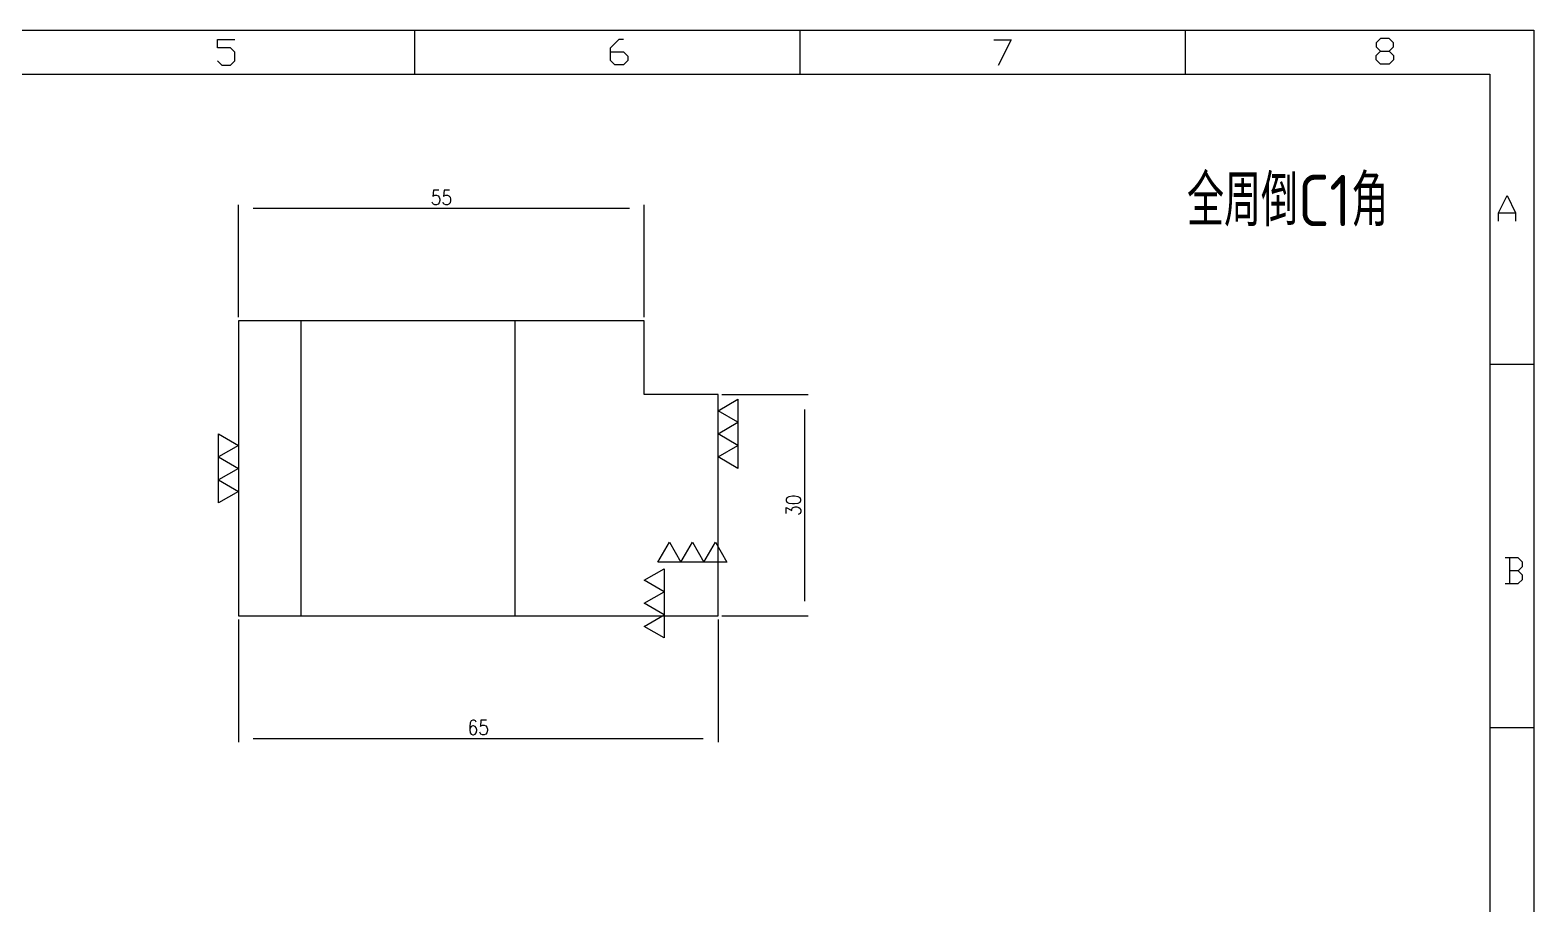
# Model space of a CAD drawing. Header units: millimetres. Extents: x 117382 to 126876, y -1151 to 1280.
# Drawn here: x 121109.1 to 121312.9, y -982.3 to -863.9 of the extents above; entities that cross this region are included whole.
import ezdxf
from ezdxf.enums import TextEntityAlignment as Align

# ---------------------------------------------------------------- set-up
doc = ezdxf.new("R2010")
doc.units = ezdxf.units.MM
doc.linetypes.add('HIDDEN', pattern=[0])
for name, color, linetype in [('DIE_P', 2, 'Continuous'), ('DIM', 4, 'Continuous'), ('TEXT', 4, 'Continuous')]:
    doc.layers.add(name, color=color, linetype=linetype)
doc.styles.add('gbenor', font='gbenor.shx', dxfattribs={"bigfont": 'gbcbig.shx'})
doc.styles.add('GBENOR_', font='gbenor.shx', dxfattribs={"bigfont": 'gbcbig'})
doc.styles.get("Standard").update_dxf_attribs({"font": 'txt.shx', "width": 0.85, "bigfont": 'ctxt.shx'})
doc.styles.add('TXT', font='txt.shx', dxfattribs={"width": 0.8, "bigfont": 'ctxt.shx'})
doc.dimstyles.new('T-2-WX', dxfattribs={"dimtxt": 2, "dimasz": 2, "dimexe": 0.5, "dimexo": 0.5, "dimgap": 0.5, "dimtad": 1, "dimtxsty": 'Standard', "dimblk": 'OPEN30', "dimcen": 0, "dimazin": 3, "dimtfac": 1, "dimtmove": 0, "dimatfit": 3, "dimldrblk": 'OPEN30', "dimlwd": -1, "dimlwe": -1})

# ---------------------------------------------------------------- blocks, each defined once
blk = doc.blocks.new('U40')
at = {"color": 254, "lineweight": 18}
for p, q in [((0, 1783.5), (2530.2, 1783.5)), ((1589.1, 1783.5), (1589.1, 1746.5)), ((1913.1, 1783.5), (1913.1, 1746.5)), ((2237.1, 1783.5), (2237.1, 1746.5)), ((2530.2, 1783.5), (2530.2, 0)), ((37, 1746.5), (2493.2, 1746.5)), ((2493.2, 1746.5), (2493.2, 37)), ((2493.2, 1502.7), (2530.2, 1502.7)), ((2493.2, 1197.2), (2530.2, 1197.2))]:
    blk.add_line(p, q, dxfattribs=at)
at = {"color": 92, "lineweight": 18}
for points in [[(1423.4, 1757.7), (1427, 1754.1), (1434.2, 1754.1), (1437.8, 1757.7), (1437.8, 1764.9), (1434.2, 1768.5), (1423.4, 1768.5), (1423.4, 1775.7), (1437.8, 1775.7)], [(1753.9, 1765.1), (1764.7, 1765.1), (1768.3, 1761.5), (1768.3, 1757.9), (1764.7, 1754.3), (1757.5, 1754.3), (1753.9, 1757.9), (1753.9, 1768.7), (1761.1, 1775.9), (1764.7, 1775.9)], [(2076.2, 1775.2), (2090.6, 1775.2), (2079.8, 1753.6)], [(2408.4, 1765.7), (2412, 1762.1), (2412, 1758.5), (2408.4, 1754.9), (2401.2, 1754.9), (2397.6, 1758.5), (2397.6, 1762.1), (2401.2, 1765.7), (2408.4, 1765.7), (2412, 1769.3), (2412, 1772.9), (2408.4, 1776.5), (2401.2, 1776.5), (2397.6, 1772.9), (2397.6, 1769.3), (2401.2, 1765.7)], [(2500.4, 1622.8), (2500.4, 1630), (2507.6, 1644.4), (2514.8, 1630), (2514.8, 1622.8)], [(2500.4, 1630), (2514.8, 1630)], [(2516.9, 1329), (2520.5, 1332.6), (2520.5, 1336.2), (2516.9, 1339.8), (2506.1, 1339.8)], [(2506.1, 1318.2), (2516.9, 1318.2), (2520.5, 1321.8), (2520.5, 1325.4), (2516.9, 1329), (2509.7, 1329)], [(2509.7, 1339.8), (2509.7, 1318.2)]]:
    blk.add_lwpolyline(points, dxfattribs=at)
at = {"lineweight": 18, "style": 'GBENOR_'}
blk.add_attdef('文档路径', (2126, 386.9), '', height=17.8, dxfattribs=at)
at = {"lineweight": 20, "style": 'TXT'}
for tag, height, p in [('18-**-**', 16.3, (1866.6, 256.2)), ('客户名称', 16.1, (1741.1, 134, 0)), ('料厚:', 16.1, (1741.3, 93.2, 0))]:
    blk.add_attdef(tag, text='', height=height, dxfattribs=at).set_placement(p, align=Align.MIDDLE)
for tag, p, height in [('88888', (1850.9, 207.5), 14.9), ('材质:', (1691.2, 168, 0), 16.1), ('核准', (1869.4, 127.5, 0), 16.1), ('设计', (1868.8, 88.3, 0), 16.1), ('绘图', (1868.2, 49.1, 0), 16.1)]:
    blk.add_attdef(tag, p, '', height=height, dxfattribs=at)
for tag, p, height, width in [('3', (2234.7, 206.9), 15.8, 0.7), ('4', (2234.7, 167.4), 15.8, 0.7), ('核准日期', (2041.1, 124.2, 0), 16.1, 0.68), ('设计日期', (2041.1, 84.5, 0), 16.1, 0.68), ('1', (2251.9, 85.9), 14.6, 0.7), ('绘图日期', (2040.9, 46.4, 0), 16.1, 0.68), ('2', (2235, 49.2), 14.6, 0.7)]:
    blk.add_attdef(tag, p, '', height=height, dxfattribs=dict(at, width=width))
blk = doc.blocks.new('*D7706')
at = {"layer": 'Defpoints', "color": 0}
for p in [(121137.32, -943.33), (121202.32, -943.33), (121202.32, -959.94)]:
    blk.add_point(p, dxfattribs=at)
at = {"layer": 'DIM', "color": 0}
for p, q in [((121137.32, -943.83), (121137.32, -960.44)), ((121202.32, -943.83), (121202.32, -960.44)), ((121139.32, -959.94), (121200.32, -959.94))]:
    blk.add_line(p, q, dxfattribs=at)
at = {"layer": 'DIM', "color": 0, "insert": (121169.82, -958.44), "char_height": 2, "attachment_point": 5}
blk.add_mtext('65', dxfattribs=at)
blk = doc.blocks.new('_Open30')
blk = doc.blocks.new('*D7707')
at = {"layer": 'Defpoints', "color": 0}
for p in [(121137.32, -888.12), (121137.32, -903.33), (121192.32, -903.33)]:
    blk.add_point(p, dxfattribs=at)
at = {"layer": 'DIM', "color": 0}
for p, q in [((121137.32, -902.83), (121137.32, -887.62)), ((121190.32, -888.12), (121139.32, -888.12)), ((121192.32, -902.83), (121192.32, -887.62))]:
    blk.add_line(p, q, dxfattribs=at)
at = {"layer": 'DIM', "color": 0, "insert": (121164.82, -886.62), "char_height": 2, "attachment_point": 5}
blk.add_mtext('55', dxfattribs=at)
blk = doc.blocks.new('*D7708')
at = {"layer": 'Defpoints', "color": 0}
for p in [(121202.32, -913.33), (121202.32, -943.33), (121214.05, -943.33)]:
    blk.add_point(p, dxfattribs=at)
at = {"layer": 'DIM', "color": 0}
for p, q in [((121202.82, -913.33), (121214.55, -913.33)), ((121214.05, -915.33), (121214.05, -941.33)), ((121202.82, -943.33), (121214.55, -943.33))]:
    blk.add_line(p, q, dxfattribs=at)
at = {"layer": 'DIM', "color": 0, "insert": (121212.55, -928.33), "char_height": 2, "attachment_point": 5, "rotation": 90}
blk.add_mtext('30', dxfattribs=at)

msp = doc.modelspace()

# ---------------------------------------------------------------- linework, layer by layer
at = {"layer": 'DIE_P', "lineweight": 18}
msp.add_lwpolyline([(121192.32, -903.325), (121137.32, -903.325), (121137.32, -943.325), (121202.32, -943.325), (121202.32, -913.325), (121192.32, -913.325)], close=True, dxfattribs=at)
at = {"layer": 'DIE_P', "linetype": 'HIDDEN', "lineweight": 18}
for points in [[(121145.82, -943.325), (121145.82, -903.325)], [(121174.82, -943.325), (121174.82, -903.325)]]:
    msp.add_lwpolyline(points, dxfattribs=at)
at = {"layer": 'TEXT'}
for points in [[(121205.02, -923.325), (121202.32, -921.767), (121205.02, -920.208), (121202.32, -918.649), (121205.02, -917.09), (121202.32, -915.531), (121205.02, -913.972), (121205.02, -923.325)], [(121134.62, -918.649), (121137.32, -920.208), (121134.62, -921.767), (121137.32, -923.325), (121134.62, -924.884), (121137.32, -926.443), (121134.62, -928.002), (121134.62, -918.649)], [(121194.173, -936.025), (121195.732, -933.325), (121197.291, -936.025), (121198.85, -933.325), (121200.408, -936.025), (121201.967, -933.325), (121203.526, -936.025), (121194.173, -936.025)], [(121195.02, -946.293), (121192.32, -944.734), (121195.02, -943.175), (121192.32, -941.616), (121195.02, -940.057), (121192.32, -938.499), (121195.02, -936.94), (121195.02, -946.293)]]:
    msp.add_lwpolyline(points, close=True, dxfattribs=at)

# ---------------------------------------------------------------- block references
at = {"ltscale": 3, "xscale": 0.1612102513504729, "yscale": 0.1612102513504729, "zscale": 0.1612102513504729}
msp.add_blockref('U40', (120905.01, -1151.456), dxfattribs=at)

# ---------------------------------------------------------------- texts
at = {"layer": 'TEXT', "color": 4, "lineweight": 18, "style": 'gbenor'}
msp.add_text('全周倒C1角', height=6.9635, dxfattribs=at).set_placement((121265.882, -890.515))

# ---------------------------------------------------------------- dimensions: what is measured, and where the dimension line sits
at = {"layer": 'DIM', "color": 94}
for base, p1, p2, picture, middle in [((121137.32, -888.116), (121192.32, -903.325), (121137.32, -903.325), '*D7707', (121164.82, -886.616)), ((121202.32, -959.937), (121137.32, -943.325), (121202.32, -943.325), '*D7706', (121169.82, -958.437))]:
    dim = msp.add_linear_dim(base=base, p1=p1, p2=p2, dimstyle='T-2-WX', dxfattribs=at)
    dim.commit()
    dim.dimension.update_dxf_attribs({"geometry": picture, "text_midpoint": middle})
dim = msp.add_linear_dim(base=(121214.046, -943.325), p1=(121202.32, -913.325), p2=(121202.32, -943.325), angle=270, dimstyle='T-2-WX', dxfattribs=at)
dim.commit()
dim.dimension.update_dxf_attribs({"geometry": '*D7708', "text_midpoint": (121212.546, -928.325)})

doc.saveas('drawing.dxf')
